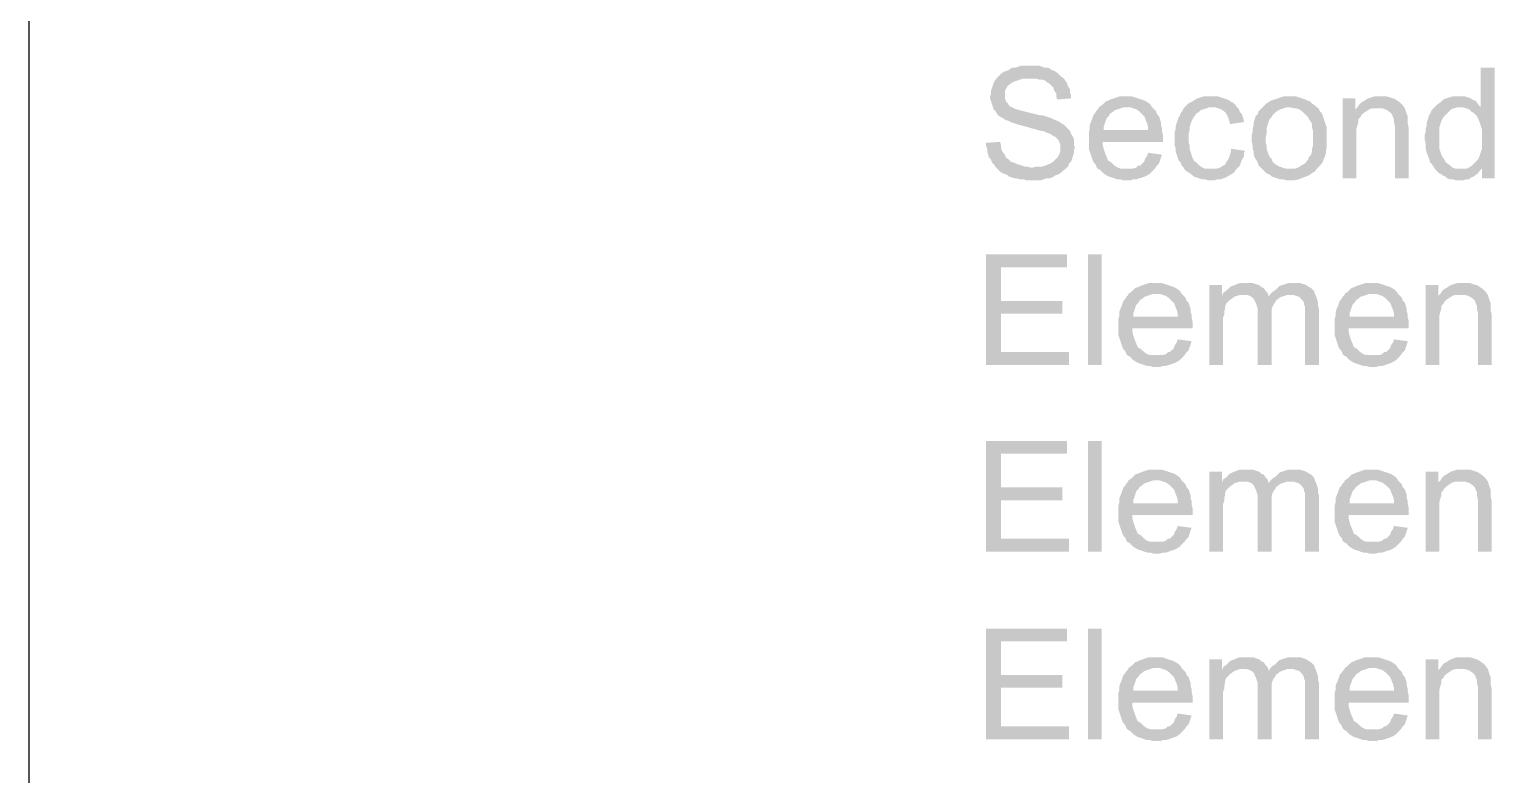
# Model space of a CAD drawing. Header units: millimetres. Extents: x -35.3 to 0.3, y 0.4 to 20.6.
# Drawn here: x -35.345 to -34.108, y 7.432 to 8.061 of the extents above; entities that cross this region are included whole.
import ezdxf

# ---------------------------------------------------------------- set-up
doc = ezdxf.new("R2010")
doc.units = ezdxf.units.MM
doc.layers.add('PDF _Geometria', color=7, linetype='Continuous')
doc.layers.add('PDF _Riempimenti solidi', color=7, linetype='Continuous')

msp = doc.modelspace()

# ---------------------------------------------------------------- hatches: boundary and pattern name
at = {"layer": 'PDF _Riempimenti solidi', "transparency": 33554559}
for points in [[(-34.501, 8.0302), (-34.5085, 8.0302), (-34.511, 8.0293), (-34.5135, 8.0285), (-34.516, 8.0285), (-34.5185, 8.0268), (-34.5202, 8.026), (-34.5227, 8.0252), (-34.5252, 8.0235), (-34.5285, 8.0202), (-34.5302, 8.0177), (-34.531, 8.0168), (-34.5335, 8.0093), (-34.5335, 8.0068), (-34.5343, 8.0043), (-34.5343, 8.0027), (-34.5335, 8.0002), (-34.531, 7.9927), (-34.5302, 7.9927), (-34.5293, 7.991), (-34.5277, 7.9885), (-34.5252, 7.9868), (-34.5235, 7.986), (-34.521, 7.9843), (-34.5202, 7.9843), (-34.5185, 7.9835), (-34.5168, 7.9827), (-34.5118, 7.981), (-34.5093, 7.9802), (-34.5027, 7.9785), (-34.5002, 7.9777), (-34.4968, 7.9768), (-34.4943, 7.976), (-34.491, 7.9752), (-34.4893, 7.9752), (-34.4877, 7.9743), (-34.486, 7.9735), (-34.4835, 7.9727), (-34.481, 7.971), (-34.4793, 7.9702), (-34.4777, 7.9685), (-34.4768, 7.9677), (-34.476, 7.966), (-34.4752, 7.9635), (-34.4752, 7.9577), (-34.476, 7.9552), (-34.4777, 7.9527), (-34.481, 7.9493), (-34.4835, 7.9477), (-34.486, 7.9468), (-34.4877, 7.946), (-34.4902, 7.9452), (-34.4952, 7.9452), (-34.4985, 7.9443), (-34.5293, 7.9443), (-34.526, 7.941), (-34.5235, 7.9393), (-34.521, 7.9385), (-34.5193, 7.9377), (-34.5185, 7.9368), (-34.516, 7.936), (-34.5135, 7.9352), (-34.5118, 7.9352), (-34.5093, 7.9343), (-34.506, 7.9343), (-34.5035, 7.9335), (-34.4918, 7.9335), (-34.4868, 7.9352), (-34.4843, 7.9352), (-34.4818, 7.936), (-34.4793, 7.9377), (-34.4768, 7.9385), (-34.4743, 7.9402), (-34.4727, 7.9418), (-34.4702, 7.9435), (-34.4685, 7.9452), (-34.4677, 7.9477), (-34.466, 7.9493), (-34.4652, 7.9518), (-34.4643, 7.9543), (-34.4635, 7.9568), (-34.4635, 7.9593), (-34.4627, 7.9618), (-34.4635, 7.9627), (-34.4635, 7.9677), (-34.4643, 7.9702), (-34.466, 7.9727), (-34.4668, 7.9752), (-34.4702, 7.9785), (-34.4718, 7.9802), (-34.4743, 7.9818), (-34.4768, 7.9835), (-34.4793, 7.9843), (-34.481, 7.9852), (-34.4827, 7.986), (-34.4877, 7.9877), (-34.4902, 7.9885), (-34.4927, 7.9885), (-34.5093, 7.9927), (-34.5118, 7.9935), (-34.5143, 7.9943), (-34.516, 7.9952), (-34.5177, 7.996), (-34.5185, 7.9968), (-34.5193, 7.9985), (-34.521, 8.0002), (-34.5218, 8.0027), (-34.5218, 8.0093), (-34.5202, 8.0118), (-34.5193, 8.0135), (-34.5168, 8.0152), (-34.516, 8.016), (-34.5143, 8.0168), (-34.5118, 8.0177), (-34.5093, 8.0185), (-34.5068, 8.0193), (-34.4718, 8.0193), (-34.4743, 8.021), (-34.4777, 8.0243), (-34.4802, 8.026), (-34.4827, 8.0268), (-34.4835, 8.0277), (-34.4852, 8.0285), (-34.4877, 8.0285), (-34.4902, 8.0293), (-34.4927, 8.0302), (-34.4985, 8.0302)], [(-34.4718, 8.0193), (-34.5002, 8.0193), (-34.4952, 8.0193), (-34.4927, 8.0185), (-34.4902, 8.0185), (-34.4877, 8.0177), (-34.486, 8.016), (-34.4843, 8.0152), (-34.481, 8.0118), (-34.4802, 8.0093), (-34.4785, 8.0068), (-34.4785, 8.0043), (-34.4777, 8.0018), (-34.466, 8.0027), (-34.466, 8.0052), (-34.4668, 8.0077), (-34.4668, 8.0102), (-34.4685, 8.0127), (-34.4693, 8.0152), (-34.4702, 8.0168), (-34.471, 8.0177)], [(-34.1085, 8.0285), (-34.1202, 8.0285), (-34.1202, 7.9952), (-34.1377, 7.9952), (-34.1352, 7.9952), (-34.1327, 7.9943), (-34.1302, 7.9935), (-34.1285, 7.9918), (-34.126, 7.9902), (-34.1243, 7.9885), (-34.1235, 7.9877), (-34.1218, 7.9843), (-34.1193, 7.9768), (-34.1193, 7.9602), (-34.1218, 7.9527), (-34.1227, 7.951), (-34.126, 7.9477), (-34.1277, 7.946), (-34.1302, 7.9443), (-34.1318, 7.9435), (-34.1193, 7.9435), (-34.1193, 7.9352), (-34.1085, 7.9352)], [(-34.4427, 7.9952), (-34.4427, 7.9943), (-34.4443, 7.9927), (-34.4452, 7.991), (-34.4468, 7.9893), (-34.4477, 7.9868), (-34.4485, 7.9843), (-34.4493, 7.9827), (-34.4502, 7.9802), (-34.4502, 7.9768), (-34.451, 7.9743), (-34.451, 7.9602), (-34.4502, 7.9577), (-34.4477, 7.9502), (-34.4468, 7.9485), (-34.4452, 7.9468), (-34.4443, 7.9443), (-34.4427, 7.9427), (-34.4185, 7.9435), (-34.4243, 7.9435), (-34.4268, 7.9443), (-34.4293, 7.946), (-34.431, 7.9477), (-34.4327, 7.9493), (-34.4335, 7.9493), (-34.4352, 7.951), (-34.436, 7.9535), (-34.4368, 7.9552), (-34.4377, 7.9577), (-34.4385, 7.9602), (-34.4393, 7.9635), (-34.4393, 7.966), (-34.3885, 7.966), (-34.3885, 7.9718), (-34.3893, 7.9752), (-34.4385, 7.976), (-34.4385, 7.9785), (-34.4377, 7.981), (-34.4368, 7.9835), (-34.436, 7.986), (-34.4343, 7.9877), (-34.4327, 7.9902), (-34.431, 7.991), (-34.4293, 7.9927), (-34.4243, 7.9943), (-34.4218, 7.9952), (-34.4193, 7.9952)], [(-34.4193, 8.0043), (-34.4252, 8.0043), (-34.4277, 8.0035), (-34.4327, 8.0018), (-34.4343, 8.001), (-34.4368, 8.0002), (-34.4385, 7.9985), (-34.4402, 7.9968), (-34.4427, 7.9952), (-34.416, 7.9952), (-34.4135, 7.9943), (-34.411, 7.9935), (-34.4085, 7.9918), (-34.4052, 7.9885), (-34.4043, 7.9877), (-34.4035, 7.986), (-34.4027, 7.9835), (-34.4018, 7.9818), (-34.401, 7.9785), (-34.401, 7.976), (-34.4385, 7.976), (-34.3893, 7.9752), (-34.3893, 7.9777), (-34.3902, 7.9802), (-34.3902, 7.9827), (-34.3918, 7.9877), (-34.3935, 7.9893), (-34.3943, 7.9918), (-34.3977, 7.9952), (-34.3985, 7.9968), (-34.4002, 7.9985), (-34.4027, 8.0002), (-34.4043, 8.001), (-34.4068, 8.0018), (-34.4118, 8.0035), (-34.4143, 8.0043), (-34.4168, 8.0043)], [(-34.3477, 8.0043), (-34.3543, 8.0043), (-34.3568, 8.0035), (-34.3593, 8.0027), (-34.361, 8.0018), (-34.3635, 8.0002), (-34.3668, 7.9985), (-34.3685, 7.9968), (-34.371, 7.9943), (-34.3718, 7.9927), (-34.3735, 7.9902), (-34.3743, 7.9877), (-34.3752, 7.9868), (-34.376, 7.9843), (-34.3777, 7.9793), (-34.3777, 7.9768), (-34.3785, 7.9743), (-34.3785, 7.9627), (-34.3777, 7.9602), (-34.3777, 7.9577), (-34.376, 7.9527), (-34.3752, 7.9502), (-34.3735, 7.9485), (-34.3727, 7.946), (-34.371, 7.9443), (-34.3702, 7.9427), (-34.3477, 7.9435), (-34.3535, 7.9435), (-34.3552, 7.9443), (-34.3577, 7.946), (-34.3593, 7.9477), (-34.361, 7.9493), (-34.3618, 7.9493), (-34.3635, 7.9527), (-34.366, 7.9602), (-34.366, 7.9627), (-34.3668, 7.966), (-34.3668, 7.9727), (-34.366, 7.976), (-34.366, 7.9785), (-34.3643, 7.9835), (-34.3627, 7.9868), (-34.361, 7.9885), (-34.361, 7.9893), (-34.3585, 7.991), (-34.3568, 7.9927), (-34.3518, 7.9943), (-34.3493, 7.9952), (-34.326, 7.9952), (-34.3277, 7.9977), (-34.3293, 7.9993), (-34.3302, 7.9993), (-34.3327, 8.001), (-34.3343, 8.0018), (-34.3368, 8.0027), (-34.3418, 8.0043), (-34.3443, 8.0043)], [(-34.326, 7.9952), (-34.3468, 7.9952), (-34.3443, 7.9952), (-34.3418, 7.9943), (-34.3393, 7.9935), (-34.3368, 7.9918), (-34.336, 7.991), (-34.3343, 7.9885), (-34.3335, 7.9868), (-34.3327, 7.9843), (-34.3318, 7.981), (-34.3202, 7.9827), (-34.3202, 7.9835), (-34.321, 7.9868), (-34.3218, 7.9893), (-34.3235, 7.991), (-34.3243, 7.9935)], [(-34.3043, 7.9952), (-34.3077, 7.9918), (-34.3085, 7.9893), (-34.3102, 7.9877), (-34.311, 7.9852), (-34.3118, 7.9827), (-34.3118, 7.9802), (-34.3127, 7.9777), (-34.3127, 7.9752), (-34.3135, 7.9718), (-34.3135, 7.966), (-34.3127, 7.9627), (-34.3127, 7.9602), (-34.3118, 7.9577), (-34.3118, 7.9552), (-34.311, 7.9527), (-34.3093, 7.9502), (-34.3085, 7.9485), (-34.3077, 7.946), (-34.3043, 7.9427), (-34.2818, 7.9435), (-34.2852, 7.9435), (-34.2877, 7.9443), (-34.2902, 7.9452), (-34.2918, 7.946), (-34.2943, 7.9477), (-34.296, 7.9493), (-34.2968, 7.9518), (-34.2985, 7.9535), (-34.2993, 7.9552), (-34.301, 7.9602), (-34.301, 7.9627), (-34.3018, 7.966), (-34.3018, 7.9693), (-34.301, 7.9727), (-34.301, 7.9777), (-34.2993, 7.9827), (-34.2985, 7.9852), (-34.2968, 7.9868), (-34.296, 7.9885), (-34.2935, 7.991), (-34.291, 7.9927), (-34.2893, 7.9935), (-34.2868, 7.9943), (-34.2843, 7.9952), (-34.2818, 7.9952)], [(-34.2818, 8.0043), (-34.2868, 8.0043), (-34.2893, 8.0035), (-34.2943, 8.0018), (-34.2968, 8.001), (-34.2985, 8.0002), (-34.301, 7.9985), (-34.3043, 7.9952), (-34.281, 7.9952), (-34.2777, 7.9943), (-34.276, 7.9943), (-34.2735, 7.9935), (-34.271, 7.9918), (-34.2693, 7.9902), (-34.2677, 7.9885), (-34.266, 7.9868), (-34.2652, 7.9852), (-34.2635, 7.9827), (-34.2627, 7.981), (-34.2627, 7.9785), (-34.2618, 7.9752), (-34.2618, 7.9627), (-34.2627, 7.9602), (-34.2627, 7.9577), (-34.2635, 7.9552), (-34.2652, 7.9535), (-34.266, 7.951), (-34.2677, 7.9493), (-34.2677, 7.9485), (-34.2702, 7.9468), (-34.2718, 7.946), (-34.2743, 7.9443), (-34.2768, 7.9435), (-34.2818, 7.9435), (-34.3043, 7.9427), (-34.301, 7.9393), (-34.2985, 7.9385), (-34.2968, 7.9368), (-34.2943, 7.936), (-34.2893, 7.9343), (-34.2868, 7.9343), (-34.2843, 7.9335), (-34.2777, 7.9335), (-34.2743, 7.9343), (-34.2718, 7.9352), (-34.2702, 7.936), (-34.2677, 7.9368), (-34.2652, 7.9377), (-34.2643, 7.9385), (-34.2618, 7.9402), (-34.2602, 7.941), (-34.2585, 7.9435), (-34.2568, 7.9452), (-34.2552, 7.9468), (-34.2535, 7.9493), (-34.2527, 7.9518), (-34.2518, 7.9535), (-34.251, 7.956), (-34.251, 7.9585), (-34.2502, 7.961), (-34.2502, 7.9777), (-34.251, 7.9802), (-34.2535, 7.9877), (-34.2543, 7.9902), (-34.256, 7.9918), (-34.2568, 7.9935), (-34.2585, 7.9952), (-34.2602, 7.9968), (-34.2627, 7.9985), (-34.2643, 8.0002), (-34.2668, 8.001), (-34.2685, 8.0018), (-34.2735, 8.0035), (-34.276, 8.0043), (-34.2785, 8.0043)], [(-34.226, 8.0027), (-34.2368, 8.0027), (-34.2368, 7.9352), (-34.2252, 7.9352), (-34.2252, 7.9768), (-34.2243, 7.9802), (-34.2235, 7.9827), (-34.2235, 7.9852), (-34.2218, 7.9868), (-34.221, 7.9885), (-34.2193, 7.9902), (-34.2168, 7.9918), (-34.2143, 7.9935), (-34.226, 7.9935)], [(-34.2243, 7.9952), (-34.226, 7.9935), (-34.2143, 7.9935), (-34.2118, 7.9943), (-34.2068, 7.9943)], [(-34.2043, 8.0043), (-34.2102, 8.0043), (-34.2127, 8.0035), (-34.2152, 8.0027), (-34.2168, 8.0018), (-34.2193, 8.0002), (-34.221, 7.9993), (-34.2227, 7.9977), (-34.2243, 7.9952), (-34.2068, 7.9943), (-34.2035, 7.9943), (-34.201, 7.9935), (-34.1993, 7.9927), (-34.1968, 7.991), (-34.1952, 7.9893), (-34.1943, 7.9868), (-34.1935, 7.9852), (-34.1935, 7.9827), (-34.1927, 7.9793), (-34.1927, 7.9352), (-34.181, 7.9352), (-34.181, 7.9777), (-34.1818, 7.981), (-34.1818, 7.9877), (-34.1827, 7.9893), (-34.1843, 7.9943), (-34.186, 7.9968), (-34.1868, 7.9977), (-34.1885, 7.9993), (-34.191, 8.001), (-34.1935, 8.0027), (-34.1943, 8.0027), (-34.1968, 8.0035), (-34.1993, 8.0043), (-34.2018, 8.0043)], [(-34.1385, 8.0043), (-34.1443, 8.0043), (-34.1468, 8.0035), (-34.1493, 8.0027), (-34.1518, 8.0018), (-34.1535, 8.0002), (-34.1543, 7.9993), (-34.1568, 7.9977), (-34.1585, 7.996), (-34.1618, 7.9927), (-34.1627, 7.9902), (-34.1643, 7.9877), (-34.1643, 7.9868), (-34.1652, 7.9843), (-34.166, 7.9818), (-34.166, 7.9793), (-34.1668, 7.9768), (-34.1668, 7.9743), (-34.1677, 7.9718), (-34.1677, 7.9685), (-34.1668, 7.9652), (-34.1668, 7.9602), (-34.166, 7.9577), (-34.1652, 7.9552), (-34.1643, 7.9527), (-34.1635, 7.951), (-34.1635, 7.9493), (-34.1618, 7.9477), (-34.1602, 7.9452), (-34.1585, 7.9427), (-34.1368, 7.9435), (-34.1418, 7.9435), (-34.1443, 7.9443), (-34.146, 7.946), (-34.1485, 7.9477), (-34.1502, 7.9493), (-34.151, 7.951), (-34.1527, 7.9535), (-34.1535, 7.9552), (-34.1552, 7.9602), (-34.1552, 7.9785), (-34.1535, 7.9835), (-34.1527, 7.9852), (-34.1518, 7.9868), (-34.1502, 7.9885), (-34.1468, 7.9918), (-34.1452, 7.9935), (-34.1427, 7.9943), (-34.1402, 7.9952), (-34.1202, 7.9952), (-34.1218, 7.9968), (-34.1235, 7.9993), (-34.1252, 8.001), (-34.1277, 8.0018), (-34.1285, 8.0027), (-34.1335, 8.0043), (-34.136, 8.0043)], [(-34.526, 7.966), (-34.5377, 7.9652), (-34.5377, 7.9627), (-34.5368, 7.9602), (-34.5368, 7.9577), (-34.536, 7.9552), (-34.5352, 7.9527), (-34.5335, 7.951), (-34.5327, 7.9485), (-34.531, 7.9468), (-34.5293, 7.9443), (-34.4985, 7.9443), (-34.5002, 7.9443), (-34.5027, 7.9452), (-34.5052, 7.9452), (-34.5077, 7.946), (-34.5102, 7.9468), (-34.5127, 7.9477), (-34.5143, 7.9485), (-34.5168, 7.9493), (-34.5185, 7.951), (-34.521, 7.9527), (-34.5218, 7.9552), (-34.5227, 7.956), (-34.5243, 7.9585), (-34.5252, 7.961), (-34.5252, 7.9635)], [(-34.331, 7.9602), (-34.331, 7.9585), (-34.3318, 7.9552), (-34.3327, 7.9527), (-34.3335, 7.951), (-34.3352, 7.9485), (-34.336, 7.9468), (-34.3377, 7.946), (-34.3402, 7.9443), (-34.3427, 7.9435), (-34.3477, 7.9435), (-34.3702, 7.9427), (-34.3685, 7.941), (-34.3668, 7.9402), (-34.3643, 7.9385), (-34.3627, 7.9368), (-34.3577, 7.9352), (-34.3552, 7.9343), (-34.3527, 7.9343), (-34.3502, 7.9335), (-34.3452, 7.9335), (-34.3427, 7.9343), (-34.3402, 7.9343), (-34.3377, 7.9352), (-34.3352, 7.936), (-34.3327, 7.9377), (-34.331, 7.9385), (-34.3285, 7.9402), (-34.3268, 7.9427), (-34.3252, 7.9443), (-34.3235, 7.946), (-34.3227, 7.9485), (-34.3218, 7.951), (-34.3202, 7.9535), (-34.3202, 7.956), (-34.3193, 7.9585)], [(-34.401, 7.9568), (-34.4018, 7.9543), (-34.4035, 7.9518), (-34.4043, 7.9493), (-34.406, 7.9477), (-34.4077, 7.946), (-34.4093, 7.946), (-34.411, 7.9443), (-34.4135, 7.9435), (-34.4185, 7.9435), (-34.4427, 7.9427), (-34.4418, 7.9427), (-34.4385, 7.9393), (-34.436, 7.9377), (-34.4343, 7.9368), (-34.4318, 7.936), (-34.4293, 7.9352), (-34.4268, 7.9343), (-34.4243, 7.9343), (-34.4218, 7.9335), (-34.416, 7.9335), (-34.4135, 7.9343), (-34.411, 7.9343), (-34.4085, 7.9352), (-34.4035, 7.9368), (-34.4018, 7.9377), (-34.3993, 7.9393), (-34.3968, 7.9418), (-34.3952, 7.9435), (-34.3935, 7.946), (-34.3918, 7.9477), (-34.3902, 7.9527), (-34.3893, 7.9552)], [(-34.1318, 7.9435), (-34.1368, 7.9435), (-34.1585, 7.9427), (-34.1552, 7.9393), (-34.1527, 7.9385), (-34.1527, 7.9377), (-34.1502, 7.9368), (-34.1485, 7.9352), (-34.146, 7.9343), (-34.1435, 7.9343), (-34.141, 7.9335), (-34.1352, 7.9335), (-34.1327, 7.9343), (-34.1302, 7.9343), (-34.1285, 7.936), (-34.126, 7.9368), (-34.1243, 7.9385), (-34.1227, 7.9393), (-34.121, 7.9418), (-34.1193, 7.9435)], [(-34.4693, 7.871), (-34.5377, 7.871), (-34.5377, 7.7777), (-34.4677, 7.7777), (-34.4677, 7.7885), (-34.5252, 7.7885), (-34.5252, 7.821), (-34.4735, 7.821), (-34.4735, 7.8318), (-34.5252, 7.8318), (-34.5252, 7.8602), (-34.4693, 7.8602)], [(-34.4402, 7.7777), (-34.4402, 7.871), (-34.4518, 7.871), (-34.4518, 7.7777)], [(-34.3943, 7.8468), (-34.4002, 7.8468), (-34.4052, 7.8452), (-34.4077, 7.8443), (-34.4093, 7.8435), (-34.4118, 7.8427), (-34.4135, 7.841), (-34.4152, 7.8393), (-34.4177, 7.8377), (-34.391, 7.8377), (-34.386, 7.836), (-34.3835, 7.8343), (-34.3802, 7.831), (-34.3793, 7.8302), (-34.3785, 7.8285), (-34.3777, 7.826), (-34.3768, 7.8243), (-34.376, 7.821), (-34.376, 7.8185), (-34.4135, 7.8185), (-34.3643, 7.8177), (-34.3643, 7.8202), (-34.3652, 7.8227), (-34.3652, 7.8252), (-34.3668, 7.8302), (-34.3685, 7.8318), (-34.3693, 7.8343), (-34.3727, 7.8377), (-34.3735, 7.8393), (-34.3752, 7.841), (-34.3777, 7.8427), (-34.3793, 7.8435), (-34.3843, 7.8452), (-34.3868, 7.846), (-34.3893, 7.8468), (-34.3918, 7.8468)], [(-34.3185, 7.8468), (-34.3235, 7.8468), (-34.326, 7.846), (-34.3277, 7.8452), (-34.3302, 7.8443), (-34.3318, 7.8435), (-34.3335, 7.8418), (-34.3352, 7.8402), (-34.3377, 7.8385), (-34.321, 7.8368), (-34.3177, 7.8368), (-34.3152, 7.836), (-34.3135, 7.8352), (-34.2993, 7.8352), (-34.2993, 7.836), (-34.3002, 7.8385), (-34.3018, 7.8402), (-34.3035, 7.8427), (-34.306, 7.8435), (-34.306, 7.8443), (-34.3077, 7.8452), (-34.3102, 7.846), (-34.3127, 7.8468), (-34.3152, 7.8468)], [(-34.2777, 7.8468), (-34.2827, 7.8468), (-34.2877, 7.8452), (-34.2902, 7.8443), (-34.2918, 7.8427), (-34.2935, 7.841), (-34.296, 7.8393), (-34.2977, 7.8377), (-34.281, 7.8368), (-34.2785, 7.8368), (-34.276, 7.836), (-34.2735, 7.8352), (-34.2727, 7.8343), (-34.271, 7.8327), (-34.2693, 7.8302), (-34.2693, 7.8285), (-34.2685, 7.8268), (-34.2685, 7.7777), (-34.2568, 7.7777), (-34.2568, 7.8252), (-34.2577, 7.8277), (-34.2577, 7.831), (-34.2593, 7.836), (-34.2602, 7.8377), (-34.261, 7.8402), (-34.2627, 7.8418), (-34.2635, 7.8427), (-34.2652, 7.8435), (-34.2677, 7.8452), (-34.2727, 7.8468), (-34.2752, 7.8468)], [(-34.2118, 7.8468), (-34.2177, 7.8468), (-34.2202, 7.846), (-34.2252, 7.8443), (-34.2268, 7.8435), (-34.2293, 7.8427), (-34.231, 7.841), (-34.2327, 7.8393), (-34.2352, 7.8377), (-34.2085, 7.8377), (-34.206, 7.8368), (-34.2035, 7.836), (-34.201, 7.8343), (-34.1993, 7.8327), (-34.1968, 7.8302), (-34.196, 7.8285), (-34.1952, 7.826), (-34.1943, 7.8243), (-34.1935, 7.821), (-34.1935, 7.8185), (-34.231, 7.8185), (-34.1818, 7.8177), (-34.1818, 7.8202), (-34.1827, 7.8227), (-34.1827, 7.8252), (-34.1843, 7.8302), (-34.186, 7.8318), (-34.1868, 7.8343), (-34.1885, 7.836), (-34.1902, 7.8377), (-34.191, 7.8393), (-34.1927, 7.841), (-34.1952, 7.8427), (-34.1968, 7.8435), (-34.1993, 7.8443), (-34.2043, 7.846), (-34.2068, 7.8468), (-34.2093, 7.8468)], [(-34.1343, 7.8468), (-34.1402, 7.8468), (-34.1427, 7.846), (-34.1452, 7.8452), (-34.1468, 7.8443), (-34.1493, 7.8427), (-34.151, 7.8418), (-34.1527, 7.8402), (-34.1543, 7.8377), (-34.1368, 7.8368), (-34.1335, 7.8368), (-34.131, 7.836), (-34.1293, 7.8352), (-34.1268, 7.8335), (-34.1252, 7.8318), (-34.1243, 7.8293), (-34.1235, 7.8277), (-34.1235, 7.8252), (-34.1227, 7.8218), (-34.1227, 7.7777), (-34.111, 7.7777), (-34.111, 7.8202), (-34.1118, 7.8235), (-34.1118, 7.8302), (-34.1127, 7.8318), (-34.1143, 7.8368), (-34.116, 7.8393), (-34.1168, 7.8402), (-34.1185, 7.8418), (-34.121, 7.8435), (-34.1235, 7.8452), (-34.1243, 7.8452), (-34.1268, 7.846), (-34.1293, 7.8468), (-34.1318, 7.8468)], [(-34.4177, 7.8377), (-34.4177, 7.8368), (-34.4193, 7.8352), (-34.4202, 7.8335), (-34.4218, 7.8318), (-34.4227, 7.8293), (-34.4235, 7.8268), (-34.4243, 7.8252), (-34.4252, 7.8227), (-34.4252, 7.8193), (-34.426, 7.8168), (-34.426, 7.8027), (-34.4252, 7.8002), (-34.4243, 7.7977), (-34.4235, 7.7952), (-34.4227, 7.7927), (-34.4218, 7.791), (-34.4202, 7.7893), (-34.4193, 7.7868), (-34.4177, 7.7852), (-34.3935, 7.786), (-34.3993, 7.786), (-34.4018, 7.7868), (-34.4043, 7.7885), (-34.4077, 7.7918), (-34.4085, 7.7918), (-34.4102, 7.7935), (-34.411, 7.796), (-34.4118, 7.7977), (-34.4127, 7.8002), (-34.4135, 7.8027), (-34.4143, 7.806), (-34.4143, 7.8085), (-34.3635, 7.8085), (-34.3635, 7.8143), (-34.3643, 7.8177), (-34.4135, 7.8185), (-34.4135, 7.821), (-34.4127, 7.8235), (-34.411, 7.8285), (-34.4093, 7.8302), (-34.4077, 7.8327), (-34.406, 7.8335), (-34.4043, 7.8352), (-34.3993, 7.8368), (-34.3968, 7.8377), (-34.3943, 7.8377)], [(-34.3385, 7.8452), (-34.3493, 7.8452), (-34.3493, 7.7777), (-34.3377, 7.7777), (-34.3377, 7.8177), (-34.3368, 7.8202), (-34.3368, 7.8227), (-34.336, 7.8252), (-34.336, 7.8268), (-34.3352, 7.8293), (-34.3318, 7.8327), (-34.3293, 7.8343), (-34.3285, 7.8352), (-34.3385, 7.836)], [(-34.3377, 7.8385), (-34.3385, 7.836), (-34.3285, 7.8352), (-34.3235, 7.8368), (-34.321, 7.8368)], [(-34.2977, 7.8377), (-34.2993, 7.8352), (-34.3135, 7.8352), (-34.3118, 7.8335), (-34.311, 7.8318), (-34.3102, 7.8302), (-34.3085, 7.8252), (-34.3085, 7.7777), (-34.2968, 7.7777), (-34.2968, 7.8243), (-34.296, 7.8268), (-34.2952, 7.8285), (-34.2935, 7.831), (-34.2927, 7.8327), (-34.2918, 7.8327), (-34.2902, 7.8343), (-34.2885, 7.8352), (-34.286, 7.836), (-34.2835, 7.8368), (-34.281, 7.8368)], [(-34.2352, 7.8377), (-34.2352, 7.8368), (-34.2368, 7.8352), (-34.2377, 7.8335), (-34.2393, 7.8318), (-34.241, 7.8268), (-34.2418, 7.8252), (-34.2427, 7.8227), (-34.2427, 7.8193), (-34.2435, 7.8168), (-34.2435, 7.8027), (-34.2427, 7.8002), (-34.2418, 7.7977), (-34.2402, 7.7927), (-34.2393, 7.791), (-34.2377, 7.7893), (-34.2368, 7.7868), (-34.2352, 7.7852), (-34.211, 7.786), (-34.2168, 7.786), (-34.2193, 7.7868), (-34.2218, 7.7885), (-34.2235, 7.7902), (-34.2252, 7.7918), (-34.226, 7.7918), (-34.2277, 7.7935), (-34.2285, 7.796), (-34.2293, 7.7977), (-34.2302, 7.8002), (-34.231, 7.8027), (-34.2318, 7.806), (-34.2318, 7.8085), (-34.181, 7.8085), (-34.181, 7.8143), (-34.1818, 7.8177), (-34.231, 7.8185), (-34.231, 7.821), (-34.2302, 7.8235), (-34.2293, 7.826), (-34.2285, 7.8285), (-34.2268, 7.8302), (-34.2252, 7.8327), (-34.2235, 7.8335), (-34.2218, 7.8352), (-34.2193, 7.836), (-34.2168, 7.8368), (-34.2143, 7.8377), (-34.2118, 7.8377)], [(-34.156, 7.8452), (-34.1668, 7.8452), (-34.1668, 7.7777), (-34.1552, 7.7777), (-34.1552, 7.8193), (-34.1543, 7.8227), (-34.1535, 7.8252), (-34.1535, 7.8277), (-34.1518, 7.8293), (-34.151, 7.831), (-34.1493, 7.8327), (-34.1468, 7.8343), (-34.1443, 7.836), (-34.156, 7.836)], [(-34.1543, 7.8377), (-34.156, 7.836), (-34.1443, 7.836), (-34.1418, 7.8368), (-34.1368, 7.8368)], [(-34.376, 7.7993), (-34.3768, 7.7968), (-34.3785, 7.7943), (-34.3793, 7.7918), (-34.3827, 7.7885), (-34.3843, 7.7885), (-34.386, 7.7868), (-34.3885, 7.786), (-34.3935, 7.786), (-34.4177, 7.7852), (-34.4168, 7.7852), (-34.4152, 7.7835), (-34.4135, 7.7818), (-34.411, 7.7802), (-34.4093, 7.7793), (-34.4068, 7.7785), (-34.4043, 7.7777), (-34.4018, 7.7768), (-34.3993, 7.7768), (-34.3968, 7.776), (-34.391, 7.776), (-34.3885, 7.7768), (-34.386, 7.7768), (-34.3835, 7.7777), (-34.3785, 7.7793), (-34.3768, 7.7802), (-34.3743, 7.7818), (-34.3735, 7.7827), (-34.3702, 7.786), (-34.3685, 7.7885), (-34.3668, 7.7902), (-34.3643, 7.7977)], [(-34.1935, 7.7993), (-34.1943, 7.7968), (-34.196, 7.7943), (-34.1968, 7.7918), (-34.2002, 7.7885), (-34.2018, 7.7885), (-34.2035, 7.7868), (-34.206, 7.786), (-34.211, 7.786), (-34.2352, 7.7852), (-34.2343, 7.7852), (-34.231, 7.7818), (-34.2285, 7.7802), (-34.2268, 7.7793), (-34.2243, 7.7785), (-34.2193, 7.7768), (-34.2168, 7.7768), (-34.2143, 7.776), (-34.2085, 7.776), (-34.206, 7.7768), (-34.2035, 7.7768), (-34.1985, 7.7785), (-34.196, 7.7793), (-34.1943, 7.7802), (-34.1918, 7.7818), (-34.1893, 7.7843), (-34.1877, 7.786), (-34.186, 7.7885), (-34.1843, 7.7902), (-34.1818, 7.7977)], [(-34.4693, 7.7135), (-34.5377, 7.7135), (-34.5377, 7.6202), (-34.4677, 7.6202), (-34.4677, 7.631), (-34.5252, 7.631), (-34.5252, 7.6635), (-34.4735, 7.6635), (-34.4735, 7.6743), (-34.5252, 7.6743), (-34.5252, 7.7027), (-34.4693, 7.7027)], [(-34.4402, 7.6202), (-34.4402, 7.7135), (-34.4518, 7.7135), (-34.4518, 7.6202)], [(-34.3943, 7.6893), (-34.4002, 7.6893), (-34.4052, 7.6877), (-34.4077, 7.6868), (-34.4093, 7.686), (-34.4118, 7.6852), (-34.4152, 7.6818), (-34.4177, 7.6802), (-34.391, 7.6802), (-34.386, 7.6785), (-34.3835, 7.6768), (-34.3818, 7.6752), (-34.3802, 7.6735), (-34.3793, 7.6727), (-34.3785, 7.671), (-34.3777, 7.6685), (-34.3768, 7.6668), (-34.376, 7.6635), (-34.376, 7.661), (-34.4135, 7.661), (-34.3643, 7.6602), (-34.3643, 7.6627), (-34.3652, 7.6652), (-34.3652, 7.6677), (-34.3668, 7.6727), (-34.3685, 7.6743), (-34.3693, 7.6768), (-34.3727, 7.6802), (-34.3735, 7.6818), (-34.3752, 7.6835), (-34.3777, 7.6852), (-34.3793, 7.686), (-34.3843, 7.6877), (-34.3868, 7.6885), (-34.3893, 7.6893), (-34.3918, 7.6893)], [(-34.3385, 7.6877), (-34.3493, 7.6877), (-34.3493, 7.6202), (-34.3377, 7.6202), (-34.3377, 7.6602), (-34.3368, 7.6627), (-34.3368, 7.6652), (-34.336, 7.6677), (-34.336, 7.6693), (-34.3352, 7.6718), (-34.3318, 7.6752), (-34.3293, 7.6768), (-34.3285, 7.6777), (-34.3385, 7.6785)], [(-34.3185, 7.6893), (-34.3235, 7.6893), (-34.326, 7.6885), (-34.3277, 7.6877), (-34.3302, 7.6868), (-34.3318, 7.686), (-34.3352, 7.6827), (-34.3377, 7.681), (-34.321, 7.6793), (-34.3177, 7.6793), (-34.3152, 7.6785), (-34.3135, 7.6777), (-34.2993, 7.6777), (-34.2993, 7.6785), (-34.3002, 7.681), (-34.3018, 7.6827), (-34.3035, 7.6852), (-34.306, 7.686), (-34.306, 7.6868), (-34.3077, 7.6877), (-34.3102, 7.6885), (-34.3127, 7.6893), (-34.3152, 7.6893)], [(-34.2777, 7.6893), (-34.2827, 7.6893), (-34.2877, 7.6877), (-34.2902, 7.6868), (-34.2935, 7.6835), (-34.296, 7.6818), (-34.2977, 7.6802), (-34.281, 7.6793), (-34.2785, 7.6793), (-34.276, 7.6785), (-34.2735, 7.6777), (-34.2727, 7.6768), (-34.271, 7.6752), (-34.2693, 7.6727), (-34.2693, 7.671), (-34.2685, 7.6693), (-34.2685, 7.6202), (-34.2568, 7.6202), (-34.2568, 7.6677), (-34.2577, 7.6702), (-34.2577, 7.6735), (-34.2585, 7.676), (-34.2593, 7.6785), (-34.2602, 7.6802), (-34.261, 7.6827), (-34.2627, 7.6843), (-34.2635, 7.6852), (-34.2652, 7.686), (-34.2677, 7.6877), (-34.2727, 7.6893), (-34.2752, 7.6893)], [(-34.2118, 7.6893), (-34.2177, 7.6893), (-34.2202, 7.6885), (-34.2252, 7.6868), (-34.2268, 7.686), (-34.2293, 7.6852), (-34.231, 7.6835), (-34.2327, 7.6818), (-34.2352, 7.6802), (-34.2085, 7.6802), (-34.206, 7.6793), (-34.2035, 7.6785), (-34.201, 7.6768), (-34.1993, 7.6752), (-34.1968, 7.6727), (-34.196, 7.671), (-34.1952, 7.6685), (-34.1943, 7.6668), (-34.1935, 7.6635), (-34.1935, 7.661), (-34.231, 7.661), (-34.1818, 7.6602), (-34.1818, 7.6627), (-34.1827, 7.6652), (-34.1827, 7.6677), (-34.1843, 7.6727), (-34.186, 7.6743), (-34.1868, 7.6768), (-34.1885, 7.6785), (-34.1902, 7.6802), (-34.191, 7.6818), (-34.1927, 7.6835), (-34.1952, 7.6852), (-34.1968, 7.686), (-34.1993, 7.6868), (-34.2043, 7.6885), (-34.2068, 7.6893), (-34.2093, 7.6893)], [(-34.156, 7.6877), (-34.1668, 7.6877), (-34.1668, 7.6202), (-34.1552, 7.6202), (-34.1552, 7.6618), (-34.1543, 7.6652), (-34.1535, 7.6677), (-34.1535, 7.6702), (-34.1518, 7.6718), (-34.151, 7.6735), (-34.1493, 7.6752), (-34.1468, 7.6768), (-34.1443, 7.6785), (-34.156, 7.6785)], [(-34.1343, 7.6893), (-34.1402, 7.6893), (-34.1427, 7.6885), (-34.1452, 7.6877), (-34.1468, 7.6868), (-34.1493, 7.6852), (-34.151, 7.6843), (-34.1527, 7.6827), (-34.1543, 7.6802), (-34.1368, 7.6793), (-34.1335, 7.6793), (-34.131, 7.6785), (-34.1293, 7.6777), (-34.1268, 7.676), (-34.1252, 7.6743), (-34.1243, 7.6718), (-34.1235, 7.6702), (-34.1235, 7.6677), (-34.1227, 7.6643), (-34.1227, 7.6202), (-34.111, 7.6202), (-34.111, 7.6627), (-34.1118, 7.666), (-34.1118, 7.6727), (-34.1127, 7.6743), (-34.1135, 7.6768), (-34.1143, 7.6793), (-34.116, 7.6818), (-34.1168, 7.6827), (-34.1185, 7.6843), (-34.121, 7.686), (-34.1235, 7.6877), (-34.1243, 7.6877), (-34.1268, 7.6885), (-34.1293, 7.6893), (-34.1318, 7.6893)], [(-34.4177, 7.6802), (-34.4177, 7.6793), (-34.4193, 7.6777), (-34.4202, 7.676), (-34.4218, 7.6743), (-34.4227, 7.6718), (-34.4235, 7.6693), (-34.4243, 7.6677), (-34.4252, 7.6652), (-34.4252, 7.6618), (-34.426, 7.6593), (-34.426, 7.6452), (-34.4243, 7.6402), (-34.4235, 7.6377), (-34.4227, 7.6352), (-34.4218, 7.6335), (-34.4202, 7.6318), (-34.4193, 7.6293), (-34.4177, 7.6277), (-34.3935, 7.6285), (-34.3993, 7.6285), (-34.4018, 7.6293), (-34.4043, 7.631), (-34.406, 7.6327), (-34.4077, 7.6343), (-34.4085, 7.6343), (-34.4102, 7.636), (-34.411, 7.6385), (-34.4118, 7.6402), (-34.4135, 7.6452), (-34.4143, 7.6485), (-34.4143, 7.651), (-34.3635, 7.651), (-34.3635, 7.6568), (-34.3643, 7.6602), (-34.4135, 7.661), (-34.4135, 7.6635), (-34.411, 7.671), (-34.4093, 7.6727), (-34.4077, 7.6752), (-34.406, 7.676), (-34.4043, 7.6777), (-34.3993, 7.6793), (-34.3968, 7.6802), (-34.3943, 7.6802)], [(-34.3377, 7.681), (-34.3385, 7.6785), (-34.3285, 7.6777), (-34.3235, 7.6793), (-34.321, 7.6793)], [(-34.2977, 7.6802), (-34.2993, 7.6777), (-34.3135, 7.6777), (-34.3118, 7.676), (-34.311, 7.6743), (-34.3102, 7.6727), (-34.3085, 7.6677), (-34.3085, 7.6202), (-34.2968, 7.6202), (-34.2968, 7.6668), (-34.296, 7.6693), (-34.2952, 7.671), (-34.2935, 7.6735), (-34.2927, 7.6752), (-34.2918, 7.6752), (-34.2902, 7.6768), (-34.2885, 7.6777), (-34.286, 7.6785), (-34.2835, 7.6793), (-34.281, 7.6793)], [(-34.2352, 7.6802), (-34.2352, 7.6793), (-34.2368, 7.6777), (-34.2377, 7.676), (-34.2393, 7.6743), (-34.241, 7.6693), (-34.2418, 7.6677), (-34.2427, 7.6652), (-34.2427, 7.6618), (-34.2435, 7.6593), (-34.2435, 7.6452), (-34.2427, 7.6427), (-34.2418, 7.6402), (-34.2402, 7.6352), (-34.2393, 7.6335), (-34.2377, 7.6318), (-34.2368, 7.6293), (-34.2352, 7.6277), (-34.211, 7.6285), (-34.2168, 7.6285), (-34.2193, 7.6293), (-34.2218, 7.631), (-34.2235, 7.6327), (-34.2252, 7.6343), (-34.226, 7.6343), (-34.2277, 7.636), (-34.2285, 7.6385), (-34.2293, 7.6402), (-34.2302, 7.6427), (-34.231, 7.6452), (-34.2318, 7.6485), (-34.2318, 7.651), (-34.181, 7.651), (-34.181, 7.6568), (-34.1818, 7.6602), (-34.231, 7.661), (-34.231, 7.6635), (-34.2302, 7.666), (-34.2293, 7.6685), (-34.2285, 7.671), (-34.2268, 7.6727), (-34.2252, 7.6752), (-34.2235, 7.676), (-34.2218, 7.6777), (-34.2193, 7.6785), (-34.2168, 7.6793), (-34.2143, 7.6802), (-34.2118, 7.6802)], [(-34.1543, 7.6802), (-34.156, 7.6785), (-34.1443, 7.6785), (-34.1418, 7.6793), (-34.1368, 7.6793)], [(-34.376, 7.6418), (-34.3768, 7.6393), (-34.3785, 7.6368), (-34.3793, 7.6343), (-34.381, 7.6327), (-34.3827, 7.631), (-34.3843, 7.631), (-34.386, 7.6293), (-34.3885, 7.6285), (-34.3935, 7.6285), (-34.4177, 7.6277), (-34.4168, 7.6277), (-34.4152, 7.626), (-34.4135, 7.6243), (-34.411, 7.6227), (-34.4093, 7.6218), (-34.4068, 7.621), (-34.4043, 7.6202), (-34.4018, 7.6193), (-34.3993, 7.6193), (-34.3968, 7.6185), (-34.391, 7.6185), (-34.3885, 7.6193), (-34.386, 7.6193), (-34.3835, 7.6202), (-34.3785, 7.6218), (-34.3768, 7.6227), (-34.3743, 7.6243), (-34.3735, 7.6252), (-34.3702, 7.6285), (-34.3685, 7.631), (-34.3668, 7.6327), (-34.366, 7.6352), (-34.3643, 7.6402)], [(-34.1935, 7.6418), (-34.1943, 7.6393), (-34.196, 7.6368), (-34.1968, 7.6343), (-34.1985, 7.6327), (-34.2002, 7.631), (-34.2018, 7.631), (-34.2035, 7.6293), (-34.206, 7.6285), (-34.211, 7.6285), (-34.2352, 7.6277), (-34.2343, 7.6277), (-34.231, 7.6243), (-34.2285, 7.6227), (-34.2268, 7.6218), (-34.2243, 7.621), (-34.2193, 7.6193), (-34.2168, 7.6193), (-34.2143, 7.6185), (-34.2085, 7.6185), (-34.206, 7.6193), (-34.2035, 7.6193), (-34.1985, 7.621), (-34.196, 7.6218), (-34.1943, 7.6227), (-34.1918, 7.6243), (-34.1893, 7.6268), (-34.1877, 7.6285), (-34.186, 7.631), (-34.1843, 7.6327), (-34.1835, 7.6352), (-34.1818, 7.6402)], [(-34.4693, 7.5552), (-34.5377, 7.5552), (-34.5377, 7.4618), (-34.4677, 7.4618), (-34.4677, 7.4727), (-34.5252, 7.4727), (-34.5252, 7.5052), (-34.4735, 7.5052), (-34.4735, 7.516), (-34.5252, 7.516), (-34.5252, 7.5443), (-34.4693, 7.5443)], [(-34.4402, 7.4618), (-34.4402, 7.5552), (-34.4518, 7.5552), (-34.4518, 7.4618)], [(-34.3943, 7.531), (-34.4002, 7.531), (-34.4027, 7.5302), (-34.4052, 7.5293), (-34.4077, 7.5285), (-34.4093, 7.5277), (-34.4118, 7.5268), (-34.4152, 7.5235), (-34.4177, 7.5218), (-34.391, 7.5218), (-34.386, 7.5202), (-34.3835, 7.5185), (-34.3802, 7.5152), (-34.3793, 7.5143), (-34.3785, 7.5127), (-34.3777, 7.5102), (-34.3768, 7.5085), (-34.376, 7.5052), (-34.376, 7.5027), (-34.4135, 7.5027), (-34.3643, 7.5018), (-34.3643, 7.5043), (-34.3652, 7.5068), (-34.3652, 7.5093), (-34.3668, 7.5143), (-34.3685, 7.516), (-34.3693, 7.5185), (-34.3727, 7.5218), (-34.3735, 7.5235), (-34.3752, 7.5252), (-34.3777, 7.5268), (-34.3793, 7.5277), (-34.3843, 7.5293), (-34.3868, 7.5302), (-34.3893, 7.531), (-34.3918, 7.531)], [(-34.3385, 7.5293), (-34.3493, 7.5293), (-34.3493, 7.4618), (-34.3377, 7.4618), (-34.3377, 7.5018), (-34.3368, 7.5043), (-34.3368, 7.5068), (-34.336, 7.5093), (-34.336, 7.511), (-34.3352, 7.5135), (-34.3318, 7.5168), (-34.3293, 7.5185), (-34.3285, 7.5193), (-34.3385, 7.5202)], [(-34.3185, 7.531), (-34.3235, 7.531), (-34.326, 7.5302), (-34.3277, 7.5293), (-34.3302, 7.5285), (-34.3318, 7.5277), (-34.3352, 7.5243), (-34.3377, 7.5227), (-34.321, 7.521), (-34.3177, 7.521), (-34.3152, 7.5202), (-34.3135, 7.5193), (-34.2993, 7.5193), (-34.2993, 7.5202), (-34.3002, 7.5227), (-34.3018, 7.5243), (-34.3035, 7.5268), (-34.306, 7.5277), (-34.306, 7.5285), (-34.3077, 7.5293), (-34.3102, 7.5302), (-34.3127, 7.531), (-34.3152, 7.531)], [(-34.2777, 7.531), (-34.2827, 7.531), (-34.2852, 7.5302), (-34.2877, 7.5293), (-34.2902, 7.5285), (-34.2935, 7.5252), (-34.296, 7.5235), (-34.2977, 7.5218), (-34.281, 7.521), (-34.2785, 7.521), (-34.276, 7.5202), (-34.2735, 7.5193), (-34.2727, 7.5185), (-34.271, 7.5168), (-34.2693, 7.5143), (-34.2693, 7.5127), (-34.2685, 7.511), (-34.2685, 7.4618), (-34.2568, 7.4618), (-34.2568, 7.5093), (-34.2577, 7.5118), (-34.2577, 7.5152), (-34.2593, 7.5202), (-34.2602, 7.5218), (-34.261, 7.5243), (-34.2627, 7.526), (-34.2635, 7.5268), (-34.2652, 7.5277), (-34.2677, 7.5293), (-34.2702, 7.5302), (-34.2727, 7.531), (-34.2752, 7.531)], [(-34.2118, 7.531), (-34.2177, 7.531), (-34.2202, 7.5302), (-34.2227, 7.5293), (-34.2252, 7.5285), (-34.2268, 7.5277), (-34.2293, 7.5268), (-34.231, 7.5252), (-34.2327, 7.5235), (-34.2352, 7.5218), (-34.2085, 7.5218), (-34.206, 7.521), (-34.2035, 7.5202), (-34.201, 7.5185), (-34.1993, 7.5168), (-34.1968, 7.5143), (-34.196, 7.5127), (-34.1952, 7.5102), (-34.1943, 7.5085), (-34.1935, 7.5052), (-34.1935, 7.5027), (-34.231, 7.5027), (-34.1818, 7.5018), (-34.1818, 7.5043), (-34.1827, 7.5068), (-34.1827, 7.5093), (-34.1843, 7.5143), (-34.186, 7.516), (-34.1868, 7.5185), (-34.1885, 7.5202), (-34.1902, 7.5218), (-34.191, 7.5235), (-34.1927, 7.5252), (-34.1952, 7.5268), (-34.1968, 7.5277), (-34.1993, 7.5285), (-34.2018, 7.5293), (-34.2043, 7.5302), (-34.2068, 7.531), (-34.2093, 7.531)], [(-34.156, 7.5293), (-34.1668, 7.5293), (-34.1668, 7.4618), (-34.1552, 7.4618), (-34.1552, 7.5035), (-34.1543, 7.5068), (-34.1535, 7.5093), (-34.1535, 7.5118), (-34.1518, 7.5135), (-34.151, 7.5152), (-34.1493, 7.5168), (-34.1468, 7.5185), (-34.1443, 7.5202), (-34.156, 7.5202)], [(-34.1343, 7.531), (-34.1402, 7.531), (-34.1427, 7.5302), (-34.1452, 7.5293), (-34.1468, 7.5285), (-34.1493, 7.5268), (-34.151, 7.526), (-34.1527, 7.5243), (-34.1543, 7.5218), (-34.1368, 7.521), (-34.1335, 7.521), (-34.131, 7.5202), (-34.1293, 7.5193), (-34.1268, 7.5177), (-34.1252, 7.516), (-34.1243, 7.5135), (-34.1235, 7.5118), (-34.1235, 7.5093), (-34.1227, 7.506), (-34.1227, 7.4618), (-34.111, 7.4618), (-34.111, 7.5043), (-34.1118, 7.5077), (-34.1118, 7.5143), (-34.1127, 7.516), (-34.1143, 7.521), (-34.116, 7.5235), (-34.1168, 7.5243), (-34.1185, 7.526), (-34.121, 7.5277), (-34.1235, 7.5293), (-34.1243, 7.5293), (-34.1268, 7.5302), (-34.1293, 7.531), (-34.1318, 7.531)], [(-34.4177, 7.5218), (-34.4177, 7.521), (-34.4193, 7.5193), (-34.4202, 7.5177), (-34.4218, 7.516), (-34.4227, 7.5135), (-34.4235, 7.511), (-34.4243, 7.5093), (-34.4252, 7.5068), (-34.4252, 7.5035), (-34.426, 7.501), (-34.426, 7.4868), (-34.4243, 7.4818), (-34.4235, 7.4793), (-34.4227, 7.4768), (-34.4218, 7.4752), (-34.4202, 7.4735), (-34.4193, 7.471), (-34.4177, 7.4693), (-34.3935, 7.4702), (-34.3993, 7.4702), (-34.4018, 7.471), (-34.4043, 7.4727), (-34.4077, 7.476), (-34.4085, 7.476), (-34.4102, 7.4777), (-34.411, 7.4802), (-34.4118, 7.4818), (-34.4135, 7.4868), (-34.4143, 7.4902), (-34.4143, 7.4927), (-34.3635, 7.4927), (-34.3635, 7.4985), (-34.3643, 7.5018), (-34.4135, 7.5027), (-34.4135, 7.5052), (-34.4127, 7.5077), (-34.4118, 7.5102), (-34.411, 7.5127), (-34.4093, 7.5143), (-34.4077, 7.5168), (-34.406, 7.5177), (-34.4043, 7.5193), (-34.3993, 7.521), (-34.3968, 7.5218), (-34.3943, 7.5218)], [(-34.3377, 7.5227), (-34.3385, 7.5202), (-34.3285, 7.5193), (-34.3235, 7.521), (-34.321, 7.521)], [(-34.2977, 7.5218), (-34.2993, 7.5193), (-34.3135, 7.5193), (-34.3118, 7.5177), (-34.311, 7.516), (-34.3102, 7.5143), (-34.3085, 7.5093), (-34.3085, 7.4618), (-34.2968, 7.4618), (-34.2968, 7.5085), (-34.296, 7.511), (-34.2952, 7.5127), (-34.2935, 7.5152), (-34.2927, 7.5168), (-34.2918, 7.5168), (-34.2902, 7.5185), (-34.2885, 7.5193), (-34.286, 7.5202), (-34.2835, 7.521), (-34.281, 7.521)], [(-34.2352, 7.5218), (-34.2352, 7.521), (-34.2368, 7.5193), (-34.2377, 7.5177), (-34.2393, 7.516), (-34.241, 7.511), (-34.2418, 7.5093), (-34.2427, 7.5068), (-34.2427, 7.5035), (-34.2435, 7.501), (-34.2435, 7.4868), (-34.2427, 7.4843), (-34.2418, 7.4818), (-34.2402, 7.4768), (-34.2393, 7.4752), (-34.2377, 7.4735), (-34.2368, 7.471), (-34.2352, 7.4693), (-34.211, 7.4702), (-34.2168, 7.4702), (-34.2193, 7.471), (-34.2218, 7.4727), (-34.2235, 7.4743), (-34.2252, 7.476), (-34.226, 7.476), (-34.2277, 7.4777), (-34.2285, 7.4802), (-34.2293, 7.4818), (-34.2302, 7.4843), (-34.231, 7.4868), (-34.2318, 7.4902), (-34.2318, 7.4927), (-34.181, 7.4927), (-34.181, 7.4985), (-34.1818, 7.5018), (-34.231, 7.5027), (-34.231, 7.5052), (-34.2302, 7.5077), (-34.2293, 7.5102), (-34.2285, 7.5127), (-34.2268, 7.5143), (-34.2252, 7.5168), (-34.2235, 7.5177), (-34.2218, 7.5193), (-34.2193, 7.5202), (-34.2168, 7.521), (-34.2143, 7.5218), (-34.2118, 7.5218)], [(-34.1543, 7.5218), (-34.156, 7.5202), (-34.1443, 7.5202), (-34.1418, 7.521), (-34.1368, 7.521)], [(-34.376, 7.4835), (-34.3768, 7.481), (-34.3785, 7.4785), (-34.3793, 7.476), (-34.3827, 7.4727), (-34.3843, 7.4727), (-34.386, 7.471), (-34.3885, 7.4702), (-34.3935, 7.4702), (-34.4177, 7.4693), (-34.4168, 7.4693), (-34.4152, 7.4677), (-34.4135, 7.466), (-34.411, 7.4643), (-34.4093, 7.4635), (-34.4068, 7.4627), (-34.4043, 7.4618), (-34.4018, 7.461), (-34.3993, 7.461), (-34.3968, 7.4602), (-34.391, 7.4602), (-34.3885, 7.461), (-34.386, 7.461), (-34.3835, 7.4618), (-34.3785, 7.4635), (-34.3768, 7.4643), (-34.3743, 7.466), (-34.3735, 7.4668), (-34.3718, 7.4685), (-34.3702, 7.4702), (-34.3685, 7.4727), (-34.3668, 7.4743), (-34.3643, 7.4818)], [(-34.1935, 7.4835), (-34.1943, 7.481), (-34.196, 7.4785), (-34.1968, 7.476), (-34.2002, 7.4727), (-34.2018, 7.4727), (-34.2035, 7.471), (-34.206, 7.4702), (-34.211, 7.4702), (-34.2352, 7.4693), (-34.2343, 7.4693), (-34.2327, 7.4677), (-34.231, 7.466), (-34.2285, 7.4643), (-34.2268, 7.4635), (-34.2243, 7.4627), (-34.2193, 7.461), (-34.2168, 7.461), (-34.2143, 7.4602), (-34.2085, 7.4602), (-34.206, 7.461), (-34.2035, 7.461), (-34.1985, 7.4627), (-34.196, 7.4635), (-34.1943, 7.4643), (-34.1918, 7.466), (-34.191, 7.4668), (-34.1893, 7.4685), (-34.1877, 7.4702), (-34.186, 7.4727), (-34.1843, 7.4743), (-34.1818, 7.4818)]]:
    msp.add_hatch(color=256, dxfattribs=at).paths.add_polyline_path(points)

# ---------------------------------------------------------------- linework, layer by layer
at = {"layer": 'PDF _Geometria', "lineweight": 25}
msp.add_lwpolyline([(-35.3452, 0.3843), (-35.3452, 19.6618), (0.259, 19.6618), (0.259, 0.3843)], close=True, dxfattribs=at)

doc.saveas('drawing.dxf')
